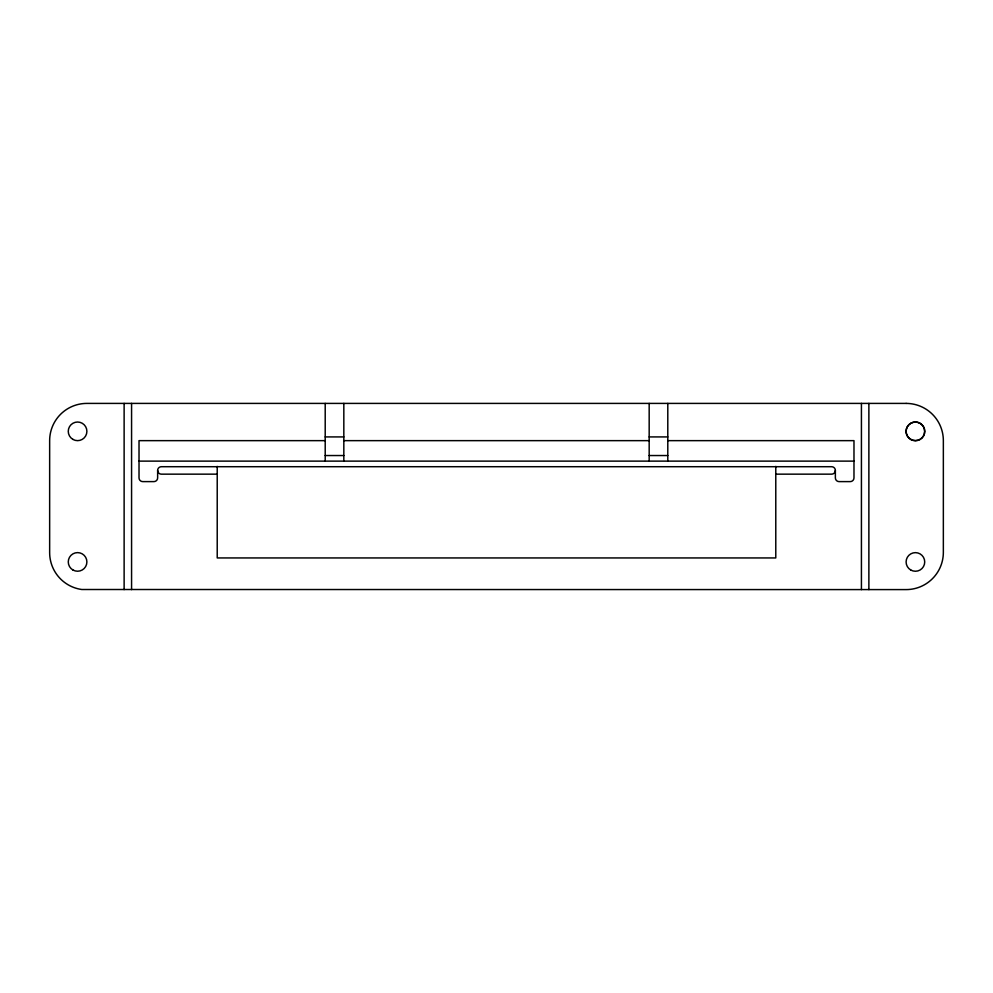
<?xml version="1.0" encoding="UTF-8"?>
<svg xmlns="http://www.w3.org/2000/svg" width="993" height="993" viewBox="0 0 993 993"><rect width="100%" height="100%" fill="white"/><g stroke="black" fill="none" stroke-linecap="round" stroke-linejoin="round"><path stroke-width="1.49" d="M325.207 436.92L343.826 436.92M649.174 436.92L667.793 436.92M325.207 440.644L139.02 440.644L139.02 477.881A3.724 3.724 0 0 0 142.744 481.605L153.915 481.605A3.724 3.724 0 0 0 157.639 477.881L157.639 470.434A3.724 3.724 0 0 1 161.362 466.71L831.637 466.71A3.724 3.724 0 0 1 835.361 470.434L835.361 477.881A3.724 3.724 0 0 0 839.085 481.605L850.256 481.605A3.724 3.724 0 0 0 853.98 477.881L853.98 440.644L667.793 440.644M343.826 440.644L649.174 440.644M325.207 455.539L343.826 455.539M649.174 455.539L667.793 455.539M139.02 461.124L853.98 461.124M217.219 474.157L161.362 474.157A3.724 3.724 0 0 1 157.639 470.434M775.781 474.157L831.637 474.157A3.724 3.724 0 0 0 835.361 470.434M868.875 403.406L868.875 589.594M861.428 403.406L861.428 589.594M775.781 466.4L775.781 557.942L217.219 557.942L217.219 466.4M667.793 403.406L667.793 461.124M649.174 403.406L649.174 461.124M343.826 403.406L343.826 461.124M325.207 403.406L325.207 461.124M131.572 403.406L131.572 589.594M124.125 403.406L124.125 589.594M906.112 403.406L86.888 403.406A37.237 37.237 0 0 0 49.65 440.644L49.65 552.617A37.237 37.237 0 0 0 81.786 589.507L906.112 589.594A37.237 37.237 0 0 0 943.35 552.356L943.35 440.644A37.237 37.237 0 0 0 906.112 403.406M72.923 439.402A9.309 9.309 0 0 0 86.888 431.334A9.309 9.309 0 0 0 72.923 423.266A9.309 9.309 0 0 0 72.923 439.402M72.923 569.982A9.309 9.309 0 0 0 86.888 561.926A9.309 9.309 0 0 0 72.923 553.858A9.309 9.309 0 0 0 72.923 569.982M910.755 439.402A9.297 9.297 0 0 0 924.694 431.347A9.309 9.309 0 0 0 910.755 423.291A9.309 9.309 0 0 0 910.755 439.415A9.309 9.309 0 0 0 924.719 431.347A9.297 9.297 0 0 0 910.755 423.303A9.297 9.297 0 0 0 910.755 439.402M910.755 570.007A9.309 9.309 0 0 0 924.719 561.939A9.309 9.309 0 0 0 910.755 553.883A9.309 9.309 0 0 0 910.755 570.007"/></g></svg>
